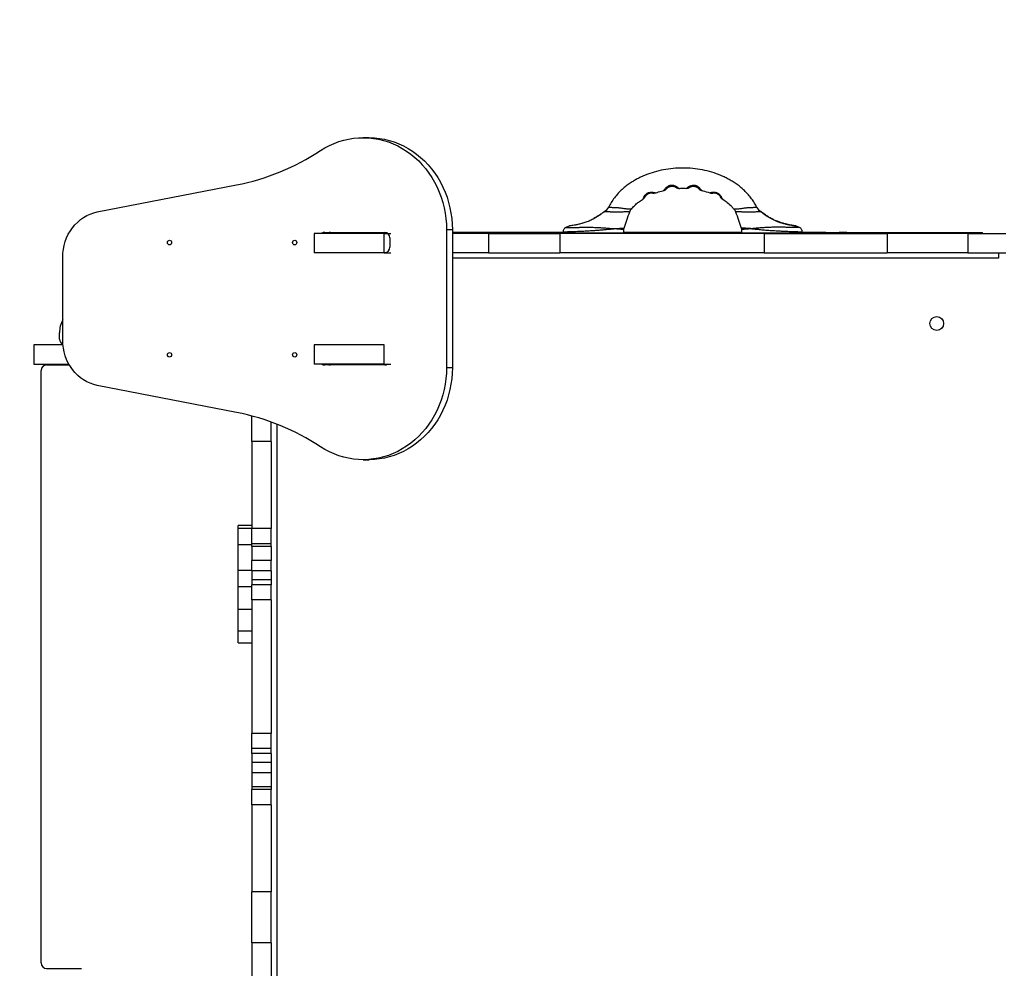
# Model space of a CAD drawing. Header units: millimetres. Extents: x -6006 to 5875, y -6399 to 6717.
# Drawn here: x -3725 to -2662, y -279 to 752 of the extents above; entities that cross this region are included whole.
import ezdxf

# ---------------------------------------------------------------- set-up
doc = ezdxf.new("R2010")
doc.units = ezdxf.units.MM
for name, color, linetype in [('DIKOM_ОБЪЕКТ', 7, 'Continuous'), ('DIKOM_РАЗМЕР_ЗОНА', 7, 'Continuous'), ('DIKOM_РАЗМЕР_ОБЪЕКТА', 7, 'Continuous')]:
    doc.layers.add(name, color=color, linetype=linetype)
doc.styles.add('style1', font='arial.ttf', dxfattribs={"width": 0.8})
doc.dimstyles.new('1-50', dxfattribs={"dimtxt": 300, "dimasz": 200, "dimexe": 100, "dimexo": 0, "dimgap": 100, "dimtad": 0, "dimdec": 0, "dimtxsty": 'style1', "dimcen": 0, "dimclrd": 7, "dimclre": 7, "dimadec": 1, "dimazin": 2, "dimtfac": 1, "dimtdec": 0, "dimtmove": 1, "dimatfit": 3, "dimfxl": 0, "dimlwd": 25, "dimlwe": 18, "dimarcsym": 0})

# ---------------------------------------------------------------- blocks, each defined once
blk = doc.blocks.new('*D15')
at = {"layer": 'Defpoints', "color": 0, "transparency": 16777216}
for p in [(-4354.5, 4593), (3409.3, 4593), (-1328.6, -3571.9)]:
    blk.add_point(p, dxfattribs=at)
at = {"layer": 'DIKOM_РАЗМЕР_ОБЪЕКТА', "color": 7, "lineweight": 18, "transparency": 16777216}
for p, q in [((3409.3, 4593), (-4454.5, 4593)), ((-1328.6, -3571.9), (-4454.5, -3571.9))]:
    blk.add_line(p, q, dxfattribs=at)
at = {"layer": 'DIKOM_РАЗМЕР_ОБЪЕКТА', "color": 7, "lineweight": 25, "transparency": 16777216}
for p, q in [((-4354.5, 4393), (-4354.5, 968.7)), ((-4354.5, -3371.9), (-4354.5, 52.5))]:
    blk.add_line(p, q, dxfattribs=at)
at = {"layer": 'DIKOM_РАЗМЕР_ОБЪЕКТА', "color": 7, "transparency": 16777216}
for points in [[(-4387.8, 4393), (-4321.1, 4393), (-4354.5, 4593)], [(-4387.8, -3371.9), (-4321.1, -3371.9), (-4354.5, -3571.9)]]:
    blk.add_solid(points, dxfattribs=at)
at = {"layer": 'DIKOM_РАЗМЕР_ОБЪЕКТА', "color": 0, "transparency": 16777216, "insert": (-4354.5, 510.6), "char_height": 300, "attachment_point": 5, "rotation": 90, "style": 'style1'}
blk.add_mtext('8150', dxfattribs=at)
blk = doc.blocks.new('*D16')
at = {"layer": 'Defpoints', "color": 0, "transparency": 16777216}
for p in [(3934.6, 4272.9), (-3710.1, -291), (3934.6, -4791.6)]:
    blk.add_point(p, dxfattribs=at)
at = {"layer": 'DIKOM_РАЗМЕР_ОБЪЕКТА', "color": 7, "lineweight": 18, "transparency": 16777216}
for p, q in [((3934.6, 4272.9), (3934.6, -4891.6)), ((-3710.1, -291), (-3710.1, -4891.6))]:
    blk.add_line(p, q, dxfattribs=at)
at = {"layer": 'DIKOM_РАЗМЕР_ОБЪЕКТА', "color": 7, "lineweight": 25, "transparency": 16777216}
for p, q in [((-3510.1, -4791.6), (-1432.6, -4791.6)), ((3734.6, -4791.6), (-518.7, -4791.6))]:
    blk.add_line(p, q, dxfattribs=at)
at = {"layer": 'DIKOM_РАЗМЕР_ОБЪЕКТА', "color": 7, "transparency": 16777216}
for points in [[(-3510.1, -4758.3), (-3510.1, -4825), (-3710.1, -4791.6)], [(3734.6, -4758.3), (3734.6, -4825), (3934.6, -4791.6)]]:
    blk.add_solid(points, dxfattribs=at)
at = {"layer": 'DIKOM_РАЗМЕР_ОБЪЕКТА', "color": 0, "transparency": 16777216, "insert": (-975.7, -4791.6), "char_height": 300, "attachment_point": 5, "style": 'style1'}
blk.add_mtext('7650', dxfattribs=at)
blk = doc.blocks.new('*D14')
at = {"layer": 'Defpoints', "color": 0, "transparency": 16777216}
for p in [(3463.3, 6716.6), (-5809.5, -5571.9), (-1350.4, -5571.9)]:
    blk.add_point(p, dxfattribs=at)
at = {"layer": 'DIKOM_РАЗМЕР_ЗОНА', "color": 7, "lineweight": 18, "transparency": 16777216}
for p, q in [((3463.3, 6716.6), (-5909.5, 6716.6)), ((-1350.4, -5571.9), (-5909.5, -5571.9))]:
    blk.add_line(p, q, dxfattribs=at)
at = {"layer": 'DIKOM_РАЗМЕР_ЗОНА', "color": 7, "lineweight": 25, "transparency": 16777216}
for p, q in [((-5809.5, 6516.6), (-5809.5, 1149.1)), ((-5809.5, -5371.9), (-5809.5, 69.4))]:
    blk.add_line(p, q, dxfattribs=at)
at = {"layer": 'DIKOM_РАЗМЕР_ЗОНА', "color": 7, "transparency": 16777216}
for points in [[(-5842.8, 6516.6), (-5776.2, 6516.6), (-5809.5, 6716.6)], [(-5842.8, -5371.9), (-5776.2, -5371.9), (-5809.5, -5571.9)]]:
    blk.add_solid(points, dxfattribs=at)
at = {"layer": 'DIKOM_РАЗМЕР_ЗОНА', "color": 0, "transparency": 16777216, "insert": (-5809.5, 609.2), "char_height": 300, "attachment_point": 5, "rotation": 90, "style": 'style1'}
blk.add_mtext('12300', dxfattribs=at)
blk = doc.blocks.new('*D13')
at = {"layer": 'Defpoints', "color": 0, "transparency": 16777216}
for p in [(5874.9, 4901.6), (-5210.1, -1293.8), (5874.9, -6202.3)]:
    blk.add_point(p, dxfattribs=at)
at = {"layer": 'DIKOM_РАЗМЕР_ЗОНА', "color": 7, "lineweight": 18, "transparency": 16777216}
for p, q in [((5874.9, 4901.6), (5874.9, -6302.3)), ((-5210.1, -1293.8), (-5210.1, -6302.3))]:
    blk.add_line(p, q, dxfattribs=at)
at = {"layer": 'DIKOM_РАЗМЕР_ЗОНА', "color": 7, "lineweight": 25, "transparency": 16777216}
for p, q in [((-5010.1, -6202.3), (160.5, -6202.3)), ((5674.9, -6202.3), (1240.2, -6202.3))]:
    blk.add_line(p, q, dxfattribs=at)
at = {"layer": 'DIKOM_РАЗМЕР_ЗОНА', "color": 7, "transparency": 16777216}
for points in [[(-5010.1, -6169), (-5010.1, -6235.6), (-5210.1, -6202.3)], [(5674.9, -6169), (5674.9, -6235.6), (5874.9, -6202.3)]]:
    blk.add_solid(points, dxfattribs=at)
at = {"layer": 'DIKOM_РАЗМЕР_ЗОНА', "color": 0, "transparency": 16777216, "insert": (700.4, -6202.3), "char_height": 300, "attachment_point": 5, "style": 'style1'}
blk.add_mtext('11100', dxfattribs=at)

msp = doc.modelspace()

# ---------------------------------------------------------------- linework, layer by layer
at = {"layer": 'DIKOM_ОБЪЕКТ', "color": 7, "linetype": 'Continuous', "lineweight": 15}
for p, q in [((-3345.9, 623.5), (-3352.3, 623.5)), ((-3641.1, 542.8), (-3489.9, 572.2)), ((-3009.4, 568.5), (-3009.4, 568.5)), ((-3047.8, 557.3), (-3047.7, 557.3)), ((-3034.7, 563.5), (-3034.7, 563.5)), ((-3090.4, 543), (-3090, 543.3)), ((-3062.5, 543), (-3062.5, 543)), ((-2947.7, 543), (-2947.7, 543)), ((-2920.2, 543.3), (-2919.9, 543)), ((-3101.2, 535.8), (-3101.9, 535.4)), ((-3261.6, 523.5), (-3261.6, 373.5)), ((-3255.3, 523.5), (-3261.6, 523.5)), ((-3255.3, 523.5), (-3255.3, 373.5)), ((-3135.1, 521.2), (-3135.1, 520)), ((-3127.8, 527.6), (-3132, 525.8)), ((-3113.9, 530.6), (-3114.6, 530.4)), ((-3080, 524.5), (-3080.2, 524.5)), ((-3069.1, 520), (-3069.1, 523.7)), ((-3068.8, 525.4), (-3068.8, 525.4)), ((-2941.4, 525.4), (-2941.4, 525.4)), ((-2941.4, 525.3), (-2941.1, 523.7)), ((-2941.1, 523.7), (-2941.1, 520)), ((-2930.1, 524.5), (-2930.2, 524.5)), ((-2878.2, 525.8), (-2882.4, 527.6)), ((-2875.1, 520), (-2875.1, 521.2)), ((-3405.5, 519.5), (-3405.5, 498.5)), ((-3329.3, 519.5), (-3405.5, 519.5)), ((-3394, 520.5), (-3328.7, 520.5)), ((-3344.9, 519.5), (-3344.9, 520.5)), ((-3329.3, 498.5), (-3329.3, 519.5)), ((-3329.3, 519.5), (-3322.1, 519.5)), ((-3323.3, 514.5), (-3323.3, 504.5)), ((-3135.1, 520.5), (-3255.3, 520.5)), ((-3216.2, 519.5), (-3255.3, 519.5)), ((-3216.2, 519.5), (-3216.2, 498.5)), ((-3216.2, 519.5), (-3138.4, 519.5)), ((-3138.4, 519.5), (-3138.4, 498.5)), ((-2916.5, 519.5), (-3138.4, 519.5)), ((-3135.1, 520), (-3069.1, 520)), ((-2941.1, 520.5), (-3069.1, 520.5)), ((-2941.1, 520), (-2875.1, 520)), ((-2916.5, 519.5), (-2916.5, 498.5)), ((-2916.5, 519.5), (-2782.9, 519.5)), ((-2849.7, 520.5), (-2875.1, 520.5)), ((-2849.7, 520.5), (-2849.7, 519.5)), ((-2849.7, 520.5), (-2835.1, 520.5)), ((-2835.1, 519.5), (-2835.1, 520.5)), ((-2826.7, 520.5), (-2835.1, 520.5)), ((-2826.7, 520.5), (-2826.7, 519.5)), ((-2826.7, 520.5), (-2825.9, 520.5)), ((-2825.9, 519.5), (-2825.9, 520.5)), ((-2825.9, 520.5), (-2777.5, 520.5)), ((-2782.9, 519.5), (-2782.9, 498.5)), ((-2695.2, 519.5), (-2782.9, 519.5)), ((-2777.5, 520.5), (-2777.5, 519.5)), ((-2777.5, 520.5), (-2768.8, 520.5)), ((-2768.8, 520.5), (-2768.8, 519.5)), ((-2768.8, 520.5), (-2690.9, 520.5)), ((-2695.2, 519.5), (-2695.2, 498.5)), ((-2695.2, 519.5), (-2621.4, 519.5)), ((-2690.9, 520.5), (-2690.9, 519.5)), ((-2690.9, 520.5), (-2679.3, 520.5)), ((-2679.3, 519.5), (-2679.3, 520.5)), ((-3678.5, 403.5), (-3678.5, 493.5)), ((-3329.3, 498.5), (-3405.5, 498.5)), ((-3329.3, 498.5), (-3322.1, 498.5)), ((-3216.2, 498.5), (-3255.3, 498.5)), ((-2662.1, 492.5), (-3255.3, 492.5)), ((-3216.2, 498.5), (-3138.4, 498.5)), ((-2916.5, 498.5), (-3138.4, 498.5)), ((-2916.5, 498.5), (-2782.9, 498.5)), ((-2695.2, 498.5), (-2782.9, 498.5)), ((-2695.2, 498.5), (-2652.1, 498.5)), ((-2662.1, 498.5), (-2662.1, 492.5)), ((-3682.1, 404.5), (-3682.1, 411.4)), ((-3710.1, 398.5), (-3710.1, 377.5)), ((-3678.3, 398.5), (-3710.1, 398.5)), ((-3405.5, 398.5), (-3405.5, 377.5)), ((-3329.3, 398.5), (-3405.5, 398.5)), ((-3329.3, 377.5), (-3329.3, 398.5)), ((-3710.1, 377.5), (-3671.9, 377.5)), ((-3696.1, 376.5), (-3671.4, 376.5)), ((-3329.3, 377.5), (-3405.5, 377.5)), ((-3328.7, 376.5), (-3394, 376.5)), ((-3344.9, 376.5), (-3344.9, 377.5)), ((-3329.3, 377.5), (-3322.1, 377.5)), ((-3255.3, 373.5), (-3261.6, 373.5)), ((-3702.1, -273.5), (-3702.1, 370.5)), ((-3489.9, 324.9), (-3641.1, 354.3)), ((-3473.1, 293.3), (-3473.1, 321)), ((-3452.1, 293.3), (-3452.1, 314.4)), ((-3446.1, 312.1), (-3446.1, -291.5)), ((-3452.1, 293.3), (-3473.1, 293.3)), ((-3473.1, 293.3), (-3473.1, 198.6)), ((-3452.1, 293.3), (-3452.1, 198.6)), ((-3352.3, 273.5), (-3345.9, 273.5)), ((-3473.1, 201.9), (-3488.1, 201.9)), ((-3488.1, 199.2), (-3488.1, 201.9)), ((-3488.1, 199.2), (-3473.1, 199.2)), ((-3488.1, 181.3), (-3488.1, 199.2)), ((-3452.1, 198.6), (-3473.1, 198.6)), ((-3473.1, 181.9), (-3473.1, 198.6)), ((-3452.1, 181.9), (-3452.1, 198.6)), ((-3488.1, 181.3), (-3473.1, 181.3)), ((-3488.1, 153.6), (-3488.1, 181.3)), ((-3452.1, 181.9), (-3473.1, 181.9)), ((-3473.1, 179.2), (-3473.1, 181.9)), ((-3452.1, 179.2), (-3452.1, 181.9)), ((-3452.1, 179.2), (-3473.1, 179.2)), ((-3473.1, 179.2), (-3473.1, 163.8)), ((-3452.1, 179.2), (-3452.1, 163.8)), ((-3452.1, 163.8), (-3473.1, 163.8)), ((-3473.1, 152.7), (-3473.1, 163.8)), ((-3452.1, 152.7), (-3452.1, 163.8)), ((-3488.1, 153.6), (-3473.1, 153.6)), ((-3488.1, 135.7), (-3488.1, 153.6)), ((-3452.1, 152.7), (-3473.1, 152.7)), ((-3473.1, 152.7), (-3473.1, 142.9)), ((-3452.1, 152.7), (-3452.1, 142.9)), ((-3452.1, 142.9), (-3473.1, 142.9)), ((-3473.1, 142.9), (-3473.1, 137.6)), ((-3452.1, 142.9), (-3452.1, 137.6)), ((-3488.1, 135.7), (-3473.1, 135.7)), ((-3488.1, 111.1), (-3488.1, 135.7)), ((-3452.1, 137.6), (-3473.1, 137.6)), ((-3473.1, 121.3), (-3473.1, 137.6)), ((-3452.1, 121.3), (-3452.1, 137.6)), ((-3452.1, 121.3), (-3473.1, 121.3)), ((-3473.1, 121.3), (-3473.1, -24.2)), ((-3452.1, 121.3), (-3452.1, -24.2)), ((-3488.1, 111.1), (-3473.1, 111.1)), ((-3488.1, 87.4), (-3488.1, 111.1)), ((-3488.1, 87.4), (-3473.1, 87.4)), ((-3488.1, 74.3), (-3488.1, 87.4)), ((-3488.1, 74.3), (-3473.1, 74.3)), ((-3452.1, -24.2), (-3473.1, -24.2)), ((-3473.1, -40.5), (-3473.1, -24.2)), ((-3452.1, -40.5), (-3452.1, -24.2)), ((-3452.1, -40.5), (-3473.1, -40.5)), ((-3473.1, -45.8), (-3473.1, -40.5)), ((-3452.1, -45.8), (-3452.1, -40.5)), ((-3452.1, -45.8), (-3473.1, -45.8)), ((-3473.1, -45.8), (-3473.1, -55.6)), ((-3452.1, -45.8), (-3452.1, -55.6)), ((-3452.1, -55.6), (-3473.1, -55.6)), ((-3473.1, -55.6), (-3473.1, -66.7)), ((-3452.1, -55.6), (-3452.1, -66.7)), ((-3452.1, -66.7), (-3473.1, -66.7)), ((-3473.1, -66.7), (-3473.1, -82.1)), ((-3452.1, -66.7), (-3452.1, -82.1)), ((-3452.1, -82.1), (-3473.1, -82.1)), ((-3473.1, -82.1), (-3473.1, -84.8)), ((-3452.1, -84.8), (-3473.1, -84.8)), ((-3473.1, -101.5), (-3473.1, -84.8)), ((-3452.1, -82.1), (-3452.1, -84.8)), ((-3452.1, -101.5), (-3452.1, -84.8)), ((-3452.1, -101.5), (-3473.1, -101.5)), ((-3473.1, -101.5), (-3473.1, -196.2)), ((-3452.1, -101.5), (-3452.1, -196.2)), ((-3452.1, -196.2), (-3473.1, -196.2)), ((-3473.1, -251.5), (-3473.1, -196.2)), ((-3452.1, -251.5), (-3452.1, -196.2)), ((-3452.1, -251.5), (-3473.1, -251.5)), ((-3473.1, -251.5), (-3473.1, -291.5)), ((-3452.1, -251.5), (-3452.1, -291.5)), ((-3696.1, -279.5), (-3658.1, -279.5))]:
    msp.add_line(p, q, dxfattribs=at)
at = {"layer": 'DIKOM_ОБЪЕКТ', "color": 7, "linetype": 'Continuous', "lineweight": 15, "flags": 128}
for points in [[(-3398.5, 609.6), (-3393.7, 612.5), (-3388.8, 615.1), (-3383.7, 617.3), (-3378.6, 619.2), (-3373.3, 620.8), (-3368, 622), (-3362.6, 622.9), (-3357.1, 623.4), (-3351.7, 623.5), (-3346.2, 623.3), (-3340.8, 622.7), (-3335.4, 621.8), (-3330.1, 620.5), (-3324.8, 618.9), (-3319.7, 616.9), (-3314.7, 614.5), (-3309.8, 611.9), (-3305, 608.9), (-3300.5, 605.6), (-3296.1, 602), (-3291.9, 598.2), (-3288, 594), (-3284.2, 589.6), (-3280.8, 585), (-3277.5, 580.1), (-3274.6, 575.1), (-3271.9, 569.8), (-3269.5, 564.4), (-3267.5, 558.9), (-3265.7, 553.2), (-3264.2, 547.4), (-3263.1, 541.5), (-3262.3, 535.5), (-3261.8, 529.6), (-3261.6, 523.5)], [(-3345.9, 623.5), (-3345.3, 623.5), (-3339.9, 623.3), (-3334.5, 622.7), (-3329.1, 621.8), (-3323.8, 620.5), (-3318.5, 618.9), (-3313.4, 616.9), (-3308.3, 614.5), (-3303.4, 611.9), (-3298.7, 608.9), (-3294.1, 605.6), (-3289.8, 602), (-3285.6, 598.2), (-3281.6, 594), (-3277.9, 589.6), (-3274.4, 585), (-3271.2, 580.1), (-3268.3, 575.1), (-3265.6, 569.8), (-3263.2, 564.4), (-3261.1, 558.9), (-3259.4, 553.2), (-3257.9, 547.4), (-3256.8, 541.5), (-3255.9, 535.5), (-3255.5, 529.6), (-3255.3, 523.5)], [(-3047.7, 557.3), (-3047.7, 557.4), (-3047.5, 558), (-3047.2, 558.8), (-3046.6, 559.8), (-3045.9, 561), (-3044.8, 562.1), (-3043.6, 563.1), (-3042.1, 563.8), (-3040.5, 564.2), (-3039, 564.3), (-3037.6, 564.2), (-3036.4, 564), (-3035.5, 563.8), (-3034.7, 563.5), (-3034.7, 563.5)], [(-3046.2, 558.7), (-3046.1, 559), (-3045.9, 559.3)], [(-3678.5, 493.5), (-3678.4, 497.9), (-3677.8, 502.2), (-3677, 506.5), (-3675.8, 510.6), (-3674.3, 514.7), (-3672.5, 518.5), (-3670.3, 522.2), (-3667.9, 525.7), (-3665.3, 528.9), (-3662.3, 531.8), (-3659.2, 534.5), (-3655.9, 536.8), (-3652.4, 538.9), (-3648.7, 540.5), (-3644.9, 541.8), (-3641.1, 542.8)], [(-3101.7, 535.5), (-3101.6, 535.5), (-3101.4, 535.5)], [(-2902.3, 532.5), (-2902.2, 532.6), (-2902.2, 532.6)], [(-2878.2, 525.8), (-2878.2, 525.8), (-2878.3, 525.8), (-2878.8, 525.8), (-2879.9, 525.8), (-2881, 525.9), (-2882.7, 525.9), (-2885, 525.9), (-2887.2, 526), (-2889.8, 526), (-2890.8, 526), (-2891.8, 526), (-2892.8, 526), (-2893.9, 526.1), (-2895.1, 526.1), (-2896.4, 526.1), (-2900.4, 526.1), (-2904.7, 526.1), (-2905.9, 526.1), (-2907, 526.1), (-2908.1, 526.1), (-2909.2, 526), (-2910.4, 526), (-2911.5, 526), (-2912.7, 525.9), (-2913.8, 525.9), (-2915.8, 525.8), (-2917.1, 525.7), (-2918, 525.6), (-2918.2, 525.6), (-2918.2, 525.6), (-2918.3, 525.6), (-2918.3, 525.6), (-2918.3, 525.6), (-2918.3, 525.6), (-2918.3, 525.6), (-2918.3, 525.6), (-2918.3, 525.6), (-2918.3, 525.6), (-2918.3, 525.6), (-2919.6, 525.5), (-2921.3, 525.4), (-2922.5, 525.3), (-2923.7, 525.1), (-2925.3, 525), (-2926.9, 524.8), (-2927.8, 524.8), (-2928.8, 524.7), (-2929, 524.6), (-2929.2, 524.6), (-2929.6, 524.6), (-2929.6, 524.6), (-2929.8, 524.6), (-2929.9, 524.6), (-2930.1, 524.5)], [(-3560.3, 509.5), (-3560.4, 508.6), (-3560.9, 507.8), (-3561.7, 507.2), (-3562.5, 507), (-3563.4, 507.2), (-3564.1, 507.8), (-3564.6, 508.6), (-3564.8, 509.5), (-3564.6, 510.5), (-3564.1, 511.3), (-3563.4, 511.8), (-3562.5, 512), (-3561.7, 511.8), (-3560.9, 511.3), (-3560.4, 510.5), (-3560.3, 509.5)], [(-3424.3, 509.5), (-3424.5, 508.6), (-3425, 507.8), (-3425.7, 507.2), (-3426.6, 507), (-3427.4, 507.2), (-3428.2, 507.8), (-3428.7, 508.6), (-3428.8, 509.5), (-3428.7, 510.5), (-3428.2, 511.3), (-3427.4, 511.8), (-3426.6, 512), (-3425.7, 511.8), (-3425, 511.3), (-3424.5, 510.5), (-3424.3, 509.5)], [(-3641.1, 354.3), (-3644.9, 355.2), (-3648.7, 356.6), (-3652.4, 358.2), (-3655.9, 360.2), (-3659.2, 362.6), (-3662.3, 365.2), (-3665.3, 368.2), (-3667.9, 371.4), (-3670.3, 374.9), (-3672.5, 378.5), (-3674.3, 382.4), (-3675.8, 386.4), (-3677, 390.6), (-3677.8, 394.9), (-3678.4, 399.2), (-3678.5, 403.5)], [(-3560.3, 387.5), (-3560.4, 386.6), (-3560.9, 385.8), (-3561.7, 385.2), (-3562.5, 385), (-3563.4, 385.2), (-3564.1, 385.8), (-3564.6, 386.6), (-3564.8, 387.5), (-3564.6, 388.5), (-3564.1, 389.3), (-3563.4, 389.8), (-3562.5, 390), (-3561.7, 389.8), (-3560.9, 389.3), (-3560.4, 388.5), (-3560.3, 387.5)], [(-3424.3, 387.5), (-3424.5, 386.6), (-3425, 385.8), (-3425.7, 385.2), (-3426.6, 385), (-3427.4, 385.2), (-3428.2, 385.8), (-3428.7, 386.6), (-3428.8, 387.5), (-3428.7, 388.5), (-3428.2, 389.3), (-3427.4, 389.8), (-3426.6, 390), (-3425.7, 389.8), (-3425, 389.3), (-3424.5, 388.5), (-3424.3, 387.5)], [(-3261.6, 373.5), (-3261.8, 367.5), (-3262.3, 361.5), (-3263.1, 355.6), (-3264.2, 349.7), (-3265.7, 343.9), (-3267.5, 338.2), (-3269.5, 332.7), (-3271.9, 327.2), (-3274.6, 322), (-3277.5, 316.9), (-3280.8, 312.1), (-3284.2, 307.5), (-3288, 303.1), (-3291.9, 298.9), (-3296.1, 295.1), (-3300.5, 291.5), (-3305, 288.2), (-3309.8, 285.2), (-3314.7, 282.5), (-3319.7, 280.2), (-3324.8, 278.2), (-3330.1, 276.6), (-3335.4, 275.3), (-3340.8, 274.3), (-3346.2, 273.8), (-3351.7, 273.5), (-3357.1, 273.7), (-3362.6, 274.2), (-3368, 275.1), (-3373.3, 276.3), (-3378.6, 277.8), (-3383.7, 279.8), (-3388.8, 282), (-3393.7, 284.6), (-3398.5, 287.5)], [(-3255.3, 373.5), (-3255.5, 367.5), (-3255.9, 361.5), (-3256.8, 355.6), (-3257.9, 349.7), (-3259.4, 343.9), (-3261.1, 338.2), (-3263.2, 332.7), (-3265.6, 327.2), (-3268.3, 322), (-3271.2, 316.9), (-3274.4, 312.1), (-3277.9, 307.5), (-3281.6, 303.1), (-3285.6, 298.9), (-3289.8, 295.1), (-3294.1, 291.5), (-3298.7, 288.2), (-3303.4, 285.2), (-3308.3, 282.5), (-3313.4, 280.2), (-3318.5, 278.2), (-3323.8, 276.6), (-3329.1, 275.3), (-3334.5, 274.3), (-3339.9, 273.8), (-3345.3, 273.5), (-3345.9, 273.5)]]:
    msp.add_lwpolyline(points, dxfattribs=at)
at = {"layer": 'DIKOM_ОБЪЕКТ', "color": 7, "linetype": 'Continuous', "lineweight": 15}
msp.add_circle((-2729.1, 421.5), 7.5, dxfattribs=at)
for centre, radius, start, end in [((-3539.4, 823.9), 256.6, 281.1364, 303.3297), ((-3025.4, 571.4), 4.24, 276.7109, 316.2298), ((-2997.8, 573), 3.17, 249.052, 293.3897), ((-2972.1, 567), 3.58, 238.4148, 275.125), ((-3036.4, 568.2), 4.97, 257.1473, 290.1747), ((-3094.3, 552.2), 9.95, 293.259, 334.4983), ((-2915.9, 552.2), 9.95, 205.5009, 246.7404), ((-3393.9, 515.5), 5.08, 90.2487, 126.5561), ((-3387.6, 515.5), 5.08, 90.2487, 126.5561), ((-3329, 514.8), 5.74, 357.3239, 87.0485), ((-3134.6, 520), 0.5, 180, 270), ((-3069.6, 520), 0.5, 270, 0), ((-2940.6, 520), 0.5, 180, 270), ((-2875.6, 520), 0.5, 270, 0), ((-3329, 504.3), 5.74, 272.9518, 2.6758), ((-3652.1, 411.4), 30, 151.7205, 180), ((-3676.1, 404.5), 6, 180, 248.1854), ((-3696.1, 370.5), 6, 90, 180), ((-3393.9, 381.6), 5.08, 233.4444, 269.7519), ((-3387.6, 381.6), 5.08, 233.4444, 269.7519), ((-3328.7, 381.6), 5.08, 270.2493, 306.5517), ((-3539.4, 73.1), 256.6, 56.6703, 78.8637), ((-3696.1, -273.5), 6, 180, 270)]:
    msp.add_arc(centre, radius, start, end, dxfattribs=at)
for points, knots in [([(-2924.6, 547.8), (-2925.4, 549.3), (-2927, 552.6), (-2930.1, 557.2), (-2933.6, 561.4), (-2937.1, 565.1), (-2940.5, 568.3), (-2944.1, 571.3), (-2948, 574.1), (-2952.3, 576.8), (-2956.7, 579.2), (-2962.8, 582.2), (-2970.9, 585.3), (-2981.1, 588.1), (-2991.5, 589.9), (-3002.1, 590.7), (-3012.8, 590.4), (-3023.3, 589.2), (-3033.4, 587.1), (-3041.2, 584.6), (-3046.6, 582.4), (-3050.1, 580.9), (-3053.7, 579.1), (-3057.8, 576.9), (-3062.1, 574.2), (-3066.5, 571), (-3070.9, 567.3), (-3075.2, 563.1), (-3079.2, 558.3), (-3082.8, 553.2), (-3084.7, 549.5), (-3085.6, 547.8)], [0, 0, 0, 0, 0.027025, 0.057205, 0.085928, 0.112733, 0.137185, 0.158854, 0.185892, 0.211794, 0.238124, 0.264797, 0.318859, 0.373825, 0.429211, 0.484394, 0.539931, 0.595368, 0.649802, 0.701993, 0.722121, 0.741784, 0.761423, 0.785313, 0.814066, 0.841254, 0.870906, 0.902519, 0.935589, 0.969627, 1, 1, 1, 1]), ([(-3034.7, 563.4), (-3033.5, 563.8), (-3030.5, 565), (-3027.3, 565.7), (-3025.3, 566.2)], [0, 0, 0, 0, 0.376995, 1, 1, 1, 1]), ([(-3025.5, 566.2), (-3025.3, 566.2), (-3025.1, 566.3), (-3024.9, 566.4), (-3024.7, 566.5), (-3024.5, 566.6), (-3024.2, 566.7), (-3023.7, 567), (-3023.1, 567.5), (-3022.6, 568.1), (-3022.3, 568.4)], [0, 0, 0, 0, 0.066509, 0.097558, 0.127852, 0.160347, 0.199441, 0.308855, 0.629803, 1, 1, 1, 1]), ([(-3025.4, 566.3), (-3025.4, 566.3), (-3025.5, 566.2), (-3025.3, 566.5), (-3025, 566.9), (-3024.9, 567.1)], [0, 0, 0, 0, 0.223933, 0.610019, 1, 1, 1, 1]), ([(-3024.9, 567.1), (-3024.7, 567.4), (-3024.3, 567.9), (-3023.4, 569), (-3022.2, 570.1), (-3020.6, 571.1), (-3018.8, 571.8), (-3016.9, 572), (-3015, 571.8), (-3013.3, 571.2), (-3011.9, 570.4), (-3010.8, 569.7), (-3010, 569.1), (-3009.4, 568.5), (-3009.4, 568.5), (-3009.4, 568.5)], [0, 0, 0, 0, 0.081003, 0.159991, 0.234904, 0.304421, 0.368754, 0.431017, 0.495823, 0.566306, 0.642164, 0.722119, 0.80363, 0.884998, 1, 1, 1, 1]), ([(-3022.5, 568.2), (-3022.3, 568.4), (-3022, 568.8), (-3020.7, 569.7), (-3019.5, 570.4), (-3018.7, 570.5), (-3018.5, 570.6)], [0, 0, 0, 0, 0.382828, 0.67974, 0.907889, 1, 1, 1, 1]), ([(-3022.3, 568.4), (-3022.2, 568.5), (-3022, 568.7), (-3021.6, 569), (-3021.5, 569.2)], [0, 0, 0, 0, 0.590371, 1, 1, 1, 1]), ([(-3018.5, 570.6), (-3018.3, 570.6), (-3017.7, 570.8), (-3016.7, 570.8), (-3015.4, 570.7), (-3013.9, 570.3), (-3012.7, 569.6), (-3011.9, 569.1), (-3011, 568.6), (-3009.9, 568.5), (-3009.3, 568.4)], [0, 0, 0, 0, 0.045685, 0.123226, 0.190128, 0.327605, 0.495851, 0.685982, 0.854106, 1, 1, 1, 1]), ([(-3009.4, 568.4), (-3008.7, 568.4), (-3005.9, 568.7), (-3003, 568.5), (-3000.9, 568.4)], [0, 0, 0, 0, 0.251047, 1, 1, 1, 1]), ([(-3000.9, 568.5), (-3000.9, 568.5), (-3000.8, 568.5), (-3000.5, 568.8), (-2999.9, 569.3), (-2999.2, 569.8), (-2998.9, 570)], [0, 0, 0, 0, 0.227296, 0.485559, 0.743063, 1, 1, 1, 1]), ([(-3000.9, 568.4), (-3000.3, 568.5), (-2999.2, 568.5), (-2998.2, 569.1), (-2997.7, 569.4)], [0, 0, 0, 0, 0.50023, 1, 1, 1, 1]), ([(-2998.9, 570), (-2998.5, 570.3), (-2997.7, 570.8), (-2996.1, 571.5), (-2994.3, 571.9), (-2992.4, 572), (-2990.5, 571.5), (-2988.9, 570.7), (-2987.5, 569.6), (-2986.4, 568.5), (-2985.6, 567.5), (-2985.1, 566.8), (-2984.9, 566.4), (-2984.7, 566.2), (-2984.8, 566.2), (-2984.8, 566.2)], [0, 0, 0, 0, 0.087812, 0.169817, 0.245398, 0.316108, 0.386231, 0.460029, 0.540612, 0.627171, 0.71709, 0.807911, 0.899126, 0.989914, 1, 1, 1, 1]), ([(-2997.7, 569.4), (-2997.7, 569.4), (-2997.8, 569.4), (-2997.6, 569.4), (-2997.4, 569.6), (-2996.9, 569.9), (-2996.5, 570.1)], [0, 0, 0, 0, 0.14589, 0.364472, 0.573446, 1, 1, 1, 1]), ([(-2996.5, 570.1), (-2996.2, 570.2), (-2995.9, 570.4), (-2995.1, 570.6), (-2994.5, 570.7), (-2993.8, 570.8), (-2993.1, 570.8), (-2992.3, 570.7), (-2991.5, 570.5), (-2990.8, 570.3), (-2990.2, 570), (-2989.6, 569.8), (-2989, 569.4), (-2988.4, 568.9), (-2987.9, 568.4), (-2987.6, 568), (-2987.6, 568), (-2987.6, 568)], [0, 0, 0, 0, 0.09295, 0.135386, 0.176247, 0.220483, 0.264721, 0.30898, 0.353226, 0.397415, 0.441733, 0.485048, 0.530406, 0.613237, 0.70718, 0.883607, 1, 1, 1, 1]), ([(-2987.5, 568), (-2987.1, 567.5), (-2986.4, 566.7), (-2985.3, 566.4), (-2984.8, 566.2)], [0, 0, 0, 0, 0.499778, 1, 1, 1, 1]), ([(-2984.8, 566.2), (-2984.2, 566), (-2981.2, 565.4), (-2978.1, 564.4), (-2975.6, 563.5), (-2975.5, 563.5)], [0, 0, 0, 0, 0.171689, 0.972305, 1, 1, 1, 1]), ([(-2975.5, 563.5), (-2975.5, 563.5), (-2975.5, 563.5), (-2974.9, 563.8), (-2974.3, 563.9), (-2974, 564)], [0, 0, 0, 0, 0.413327, 0.707659, 1, 1, 1, 1]), ([(-2974, 564), (-2973.6, 564.1), (-2973, 564.2), (-2971.6, 564.4), (-2970, 564.3), (-2968.4, 563.9), (-2966.8, 563.2), (-2965.5, 562.3), (-2964.4, 561.1), (-2963.6, 559.9), (-2963.1, 558.9), (-2962.7, 558), (-2962.5, 557.5), (-2962.4, 557.1), (-2962.4, 557.2), (-2962.5, 557.3)], [0, 0, 0, 0, 0.085701, 0.166302, 0.24114, 0.310757, 0.377832, 0.446213, 0.519672, 0.598945, 0.682969, 0.770174, 0.858676, 0.947237, 1, 1, 1, 1]), ([(-3060.7, 545.9), (-3060.3, 546.5), (-3058.7, 548.5), (-3055.7, 551.3), (-3051.9, 554.4), (-3049.2, 556.3), (-3047.8, 557.2), (-3047.7, 557.2)], [0, 0, 0, 0, 0.127971, 0.441331, 0.7041, 0.993763, 1, 1, 1, 1]), ([(-3047.8, 557.2), (-3047.5, 557.4), (-3046.9, 557.8), (-3046.4, 558.5), (-3046.2, 558.8)], [0, 0, 0, 0, 0.513696, 1, 1, 1, 1]), ([(-3045.9, 559.3), (-3045.9, 559.3), (-3045.9, 559.2), (-3045.8, 559.4), (-3045.7, 559.8), (-3045.4, 560.2), (-3044.9, 560.8), (-3044.3, 561.5), (-3043.4, 562.2), (-3042.6, 562.7), (-3042, 563), (-3041.4, 563.2), (-3040.5, 563.4), (-3039.8, 563.5), (-3039.2, 563.5), (-3038.7, 563.5), (-3038.2, 563.5), (-3037.7, 563.4), (-3037.6, 563.3), (-3037.5, 563.3)], [0, 0, 0, 0, 0.083441, 0.168192, 0.249604, 0.315349, 0.374084, 0.43658, 0.498942, 0.530342, 0.561633, 0.592769, 0.624397, 0.68696, 0.717298, 0.749569, 0.809156, 0.875065, 1, 1, 1, 1]), ([(-2975.6, 563.5), (-2975.1, 563.4), (-2974.2, 563.1), (-2973.2, 563.3), (-2972.7, 563.3)], [0, 0, 0, 0, 0.505606, 1, 1, 1, 1]), ([(-2972.7, 563.3), (-2972.7, 563.3), (-2972.8, 563.3), (-2972.6, 563.4), (-2972.1, 563.4), (-2971.8, 563.5)], [0, 0, 0, 0, 0.157075, 0.57911, 1, 1, 1, 1]), ([(-2971.8, 563.5), (-2971.6, 563.5), (-2971.3, 563.5), (-2970.7, 563.5), (-2970.1, 563.5), (-2969.3, 563.3), (-2968.5, 563.1), (-2967.8, 562.8), (-2967.2, 562.4), (-2966.6, 562.1), (-2966.1, 561.7), (-2965.6, 561.2), (-2965.2, 560.7), (-2964.9, 560.4), (-2964.6, 559.9), (-2964.4, 559.4), (-2964.3, 559.3), (-2964.3, 559.3)], [0, 0, 0, 0, 0.093701, 0.136307, 0.176782, 0.264935, 0.309427, 0.353575, 0.397771, 0.442381, 0.486772, 0.531281, 0.614371, 0.659726, 0.708224, 0.885118, 1, 1, 1, 1]), ([(-2964.3, 559.3), (-2964.1, 558.8), (-2963.6, 558), (-2962.8, 557.4), (-2962.4, 557.2)], [0, 0, 0, 0, 0.494197, 1, 1, 1, 1]), ([(-2962.5, 557.2), (-2962.1, 557), (-2960.1, 555.7), (-2956.4, 553), (-2952.4, 549.5), (-2950.3, 546.9), (-2949.5, 545.9)], [0, 0, 0, 0, 0.075504, 0.415953, 0.792643, 1, 1, 1, 1]), ([(-3090.4, 543.1), (-3090.4, 543.1), (-3090.5, 543), (-3091.1, 542.5), (-3092, 541.8), (-3093.3, 540.9), (-3094.9, 539.7), (-3096.9, 538.4), (-3099.1, 536.9), (-3100.9, 536), (-3101.7, 535.5)], [0, 0, 0, 0, 0.108057, 0.220727, 0.339297, 0.462511, 0.59075, 0.723144, 0.859816, 1, 1, 1, 1]), ([(-3090.4, 543), (-3090.6, 542.8), (-3091, 542.5), (-3092.3, 541.5), (-3094.4, 540), (-3097.5, 537.7), (-3100.2, 536.2), (-3101.4, 535.5)], [0, 0, 0, 0, 0.127093, 0.253699, 0.505421, 0.754461, 1, 1, 1, 1]), ([(-3090, 543.3), (-3090.1, 543.3), (-3090.2, 543.2), (-3090.3, 543.2), (-3090.4, 543.1)], [0, 0, 0, 0, 0.23388, 1, 1, 1, 1]), ([(-3062.5, 543), (-3062.6, 543), (-3062.6, 543), (-3062.9, 543), (-3063.2, 543), (-3063.7, 543), (-3064.5, 543), (-3066, 542.9), (-3067.8, 542.8), (-3069.6, 542.7), (-3071.2, 542.6), (-3072.5, 542.6), (-3073.8, 542.5), (-3075.2, 542.5), (-3076.6, 542.5), (-3078, 542.5), (-3079.4, 542.5), (-3080.6, 542.6), (-3081.5, 542.6), (-3082.2, 542.7), (-3082.8, 542.7), (-3083.5, 542.7), (-3084.1, 542.8), (-3084.9, 542.8), (-3085.7, 542.8), (-3086.8, 542.9), (-3087.8, 542.9), (-3088.8, 543), (-3089.8, 543), (-3090.2, 543), (-3090.4, 543)], [0, 0, 0, 0, 0.03936, 0.073569, 0.102321, 0.125375, 0.189211, 0.249994, 0.311993, 0.375377, 0.407588, 0.438157, 0.471333, 0.500885, 0.531634, 0.563548, 0.594681, 0.626069, 0.641859, 0.657494, 0.675401, 0.688502, 0.711363, 0.729457, 0.750953, 0.791031, 0.832458, 0.875346, 0.935645, 1, 1, 1, 1]), ([(-3085.6, 547.8), (-3086.2, 546.9), (-3087.3, 545), (-3089.1, 543.9), (-3090, 543.3)], [0, 0, 0, 0, 0.49999, 1, 1, 1, 1]), ([(-3085.6, 547.8), (-3085.6, 547.8), (-3085.7, 547.8), (-3085.5, 547.8), (-3085.3, 547.9)], [0, 0, 0, 0, 0.001076, 1, 1, 1, 1]), ([(-3085.3, 547.9), (-3085.1, 547.9), (-3084.7, 547.9), (-3083.7, 547.9), (-3082.4, 547.8), (-3080.8, 547.8), (-3079.1, 547.8), (-3077.2, 547.7), (-3075.3, 547.5), (-3074, 547.4), (-3073.4, 547.3)], [0, 0, 0, 0, 0.150736, 0.296058, 0.433637, 0.564282, 0.68485, 0.796699, 0.900202, 1, 1, 1, 1]), ([(-3073.4, 547.3), (-3072.7, 547.2), (-3071.2, 547), (-3069, 546.6), (-3066.9, 546.4), (-3064.9, 546.2), (-3063.2, 546.1), (-3061.8, 546), (-3061, 546), (-3060.9, 546), (-3060.8, 546)], [0, 0, 0, 0, 0.095856, 0.197559, 0.3096, 0.433757, 0.568364, 0.709804, 0.855882, 1, 1, 1, 1]), ([(-3068.8, 525.3), (-3067.8, 528.2), (-3065.7, 534.1), (-3063.6, 539.9), (-3062.5, 543)], [0, 0, 0, 0, 0.480367, 1, 1, 1, 1]), ([(-3062.5, 543), (-3062.3, 543.5), (-3061.8, 544.6), (-3061.1, 545.5), (-3060.8, 546)], [0, 0, 0, 0, 0.500012, 1, 1, 1, 1]), ([(-2949.4, 546), (-2949.4, 546), (-2949.5, 546), (-2949.2, 546), (-2948.4, 546), (-2947, 546.1), (-2945.3, 546.2), (-2943.3, 546.4), (-2941.2, 546.6), (-2939, 547), (-2937.5, 547.2), (-2936.8, 547.3)], [0, 0, 0, 0, 0.002541, 0.149531, 0.294647, 0.434769, 0.568609, 0.691734, 0.803243, 0.904669, 1, 1, 1, 1]), ([(-2949.4, 546), (-2949.1, 545.5), (-2948.4, 544.6), (-2947.9, 543.5), (-2947.7, 543)], [0, 0, 0, 0, 0.499991, 1, 1, 1, 1]), ([(-2947.7, 543), (-2946.6, 539.9), (-2944.5, 534.1), (-2942.4, 528.2), (-2941.4, 525.3)], [0, 0, 0, 0, 0.519126, 1, 1, 1, 1]), ([(-2919.9, 543), (-2920.1, 543), (-2920.7, 543), (-2922.1, 542.9), (-2924, 542.9), (-2926.3, 542.7), (-2928.8, 542.6), (-2931.3, 542.5), (-2933.8, 542.5), (-2936.1, 542.5), (-2938.3, 542.6), (-2940.4, 542.7), (-2942.4, 542.8), (-2944.1, 542.9), (-2945.6, 543), (-2946.7, 543), (-2947.5, 543), (-2947.6, 543), (-2947.7, 543)], [0, 0, 0, 0, 0.080361, 0.158532, 0.232189, 0.30031, 0.361923, 0.417751, 0.470231, 0.521708, 0.573678, 0.627958, 0.684912, 0.744245, 0.806422, 0.869829, 0.934633, 1, 1, 1, 1]), ([(-2936.8, 547.3), (-2936.2, 547.4), (-2934.9, 547.5), (-2933, 547.7), (-2931.2, 547.8), (-2929.4, 547.8), (-2927.8, 547.8), (-2926.5, 547.9), (-2925.5, 547.9), (-2925.1, 547.9), (-2924.9, 547.9)], [0, 0, 0, 0, 0.099155, 0.203179, 0.314648, 0.435174, 0.565599, 0.704018, 0.849955, 1, 1, 1, 1]), ([(-2924.9, 547.9), (-2924.7, 547.8), (-2924.5, 547.8), (-2924.6, 547.8), (-2924.6, 547.8)], [0, 0, 0, 0, 0.999002, 1, 1, 1, 1]), ([(-2920.2, 543.3), (-2921.1, 543.9), (-2922.9, 545), (-2924, 546.9), (-2924.6, 547.8)], [0, 0, 0, 0, 0.499995, 1, 1, 1, 1]), ([(-2919.9, 543.1), (-2919.9, 543.2), (-2920, 543.2), (-2920.2, 543.3), (-2920.2, 543.3)], [0, 0, 0, 0, 0.772389, 1, 1, 1, 1]), ([(-2902.2, 532.6), (-2903, 532.9), (-2904.5, 533.5), (-2906.8, 534.6), (-2908.9, 535.7), (-2910.9, 536.8), (-2912.3, 537.7), (-2913.8, 538.7), (-2915.5, 539.8), (-2917, 541), (-2918.3, 541.9), (-2919.1, 542.5), (-2919.7, 543), (-2919.8, 543.1), (-2919.9, 543.1)], [0, 0, 0, 0, 0.081761, 0.156405, 0.253229, 0.33334, 0.396721, 0.447733, 0.538049, 0.660759, 0.733718, 0.815094, 0.903668, 1, 1, 1, 1]), ([(-2919.9, 543), (-2919.6, 542.8), (-2919, 542.3), (-2917.5, 541.2), (-2915.6, 539.8), (-2913.5, 538.3), (-2911, 536.7), (-2908.3, 535.2), (-2905.4, 533.7), (-2903.3, 532.9), (-2902.3, 532.5)], [0, 0, 0, 0, 0.127621, 0.25418, 0.380617, 0.505083, 0.629624, 0.752878, 0.876456, 1, 1, 1, 1]), ([(-3101.4, 535.5), (-3102.8, 534.8), (-3105.6, 533.3), (-3110.2, 531.6), (-3114.9, 530.2), (-3119.2, 529.1), (-3123, 528.4), (-3125.8, 527.9), (-3127.6, 527.6), (-3127.8, 527.6), (-3127.8, 527.6)], [0, 0, 0, 0, 0.125113, 0.249257, 0.374409, 0.500479, 0.626899, 0.753824, 0.881326, 1, 1, 1, 1]), ([(-2902.3, 532.5), (-2901, 532), (-2898.5, 531.1), (-2894.8, 530.1), (-2891.3, 529.2), (-2888.2, 528.6), (-2885.6, 528.1), (-2883.7, 527.8), (-2882.5, 527.6), (-2882.4, 527.6), (-2882.4, 527.6)], [0, 0, 0, 0, 0.124806, 0.249884, 0.376103, 0.502251, 0.629159, 0.75649, 0.883399, 1, 1, 1, 1]), ([(-2883.2, 527.7), (-2883.3, 527.7), (-2883.5, 527.7), (-2884.6, 527.9), (-2886.4, 528.3), (-2888.9, 528.7), (-2891.8, 529.4), (-2895.1, 530.2), (-2898.7, 531.3), (-2901, 532.1), (-2902.2, 532.6)], [0, 0, 0, 0, 0.123289, 0.248798, 0.374744, 0.500529, 0.62558, 0.750944, 0.875439, 1, 1, 1, 1]), ([(-3132, 525.8), (-3132.5, 525.6), (-3133.4, 525.1), (-3134.4, 523.9), (-3135, 522.5), (-3135.1, 521.5), (-3135.1, 521)], [0, 0, 0, 0, 0.245333, 0.501707, 0.757053, 1, 1, 1, 1]), ([(-3135.1, 521.2), (-3135, 521.2), (-3134.9, 521.2), (-3133.8, 521.2), (-3132.2, 521.3), (-3130.1, 521.4), (-3127.9, 521.4), (-3125.7, 521.5), (-3123, 521.6), (-3119.6, 521.7), (-3116, 521.9), (-3112.6, 522), (-3109.6, 522.2), (-3106, 522.4), (-3101.8, 522.7), (-3097.1, 523), (-3092.5, 523.4), (-3088.6, 523.8), (-3085.7, 524), (-3083.5, 524.2), (-3082, 524.4), (-3080.9, 524.5), (-3080.4, 524.5), (-3080.2, 524.5)], [0, 0, 0, 0, 0.063925, 0.126844, 0.188756, 0.249665, 0.294274, 0.337712, 0.379977, 0.44115, 0.499693, 0.542402, 0.584075, 0.624714, 0.686295, 0.749591, 0.811903, 0.874336, 0.911482, 0.944851, 0.97563, 0.987095, 1, 1, 1, 1]), ([(-3132, 525.8), (-3132, 525.8), (-3131.9, 525.8), (-3131.1, 525.8), (-3130, 525.9), (-3128.7, 525.9), (-3127.5, 525.9), (-3126.5, 525.9), (-3125.9, 525.9), (-3125.1, 525.9), (-3124.3, 525.9), (-3123.4, 526), (-3122.4, 526), (-3121.3, 526), (-3120, 526), (-3118.5, 526), (-3116.8, 526.1), (-3115.2, 526.1), (-3113.6, 526.1), (-3111.8, 526.1), (-3109.6, 526.1), (-3107.5, 526.1), (-3105, 526.1), (-3102.3, 526.1), (-3099.3, 526), (-3096.6, 525.9), (-3094.2, 525.8), (-3092.1, 525.6), (-3089.9, 525.5), (-3087.8, 525.3), (-3085.9, 525.1), (-3084.3, 524.9), (-3082.9, 524.8), (-3081.5, 524.7), (-3080.6, 524.6), (-3080.2, 524.5)], [0, 0, 0, 0, 0.056653, 0.119882, 0.160987, 0.203056, 0.245553, 0.261705, 0.27843, 0.295747, 0.313672, 0.332228, 0.351439, 0.371307, 0.394059, 0.422489, 0.4533, 0.477793, 0.497085, 0.531239, 0.559898, 0.593547, 0.622845, 0.665906, 0.707128, 0.748498, 0.779294, 0.810899, 0.839097, 0.873733, 0.904148, 0.927555, 0.949788, 0.974668, 1, 1, 1, 1]), ([(-3127, 527.7), (-3127.1, 527.7), (-3127.5, 527.7), (-3127.7, 527.6), (-3127.9, 527.6)], [0, 0, 0, 0, 0.507828, 1, 1, 1, 1]), ([(-3080, 524.5), (-3079.5, 524.6), (-3078.6, 524.7), (-3077, 524.8), (-3075.3, 524.9), (-3073.4, 525), (-3071.8, 525.2), (-3070.5, 525.2), (-3069.6, 525.3), (-3069, 525.3), (-3068.9, 525.4), (-3068.8, 525.4)], [0, 0, 0, 0, 0.079172, 0.141276, 0.251849, 0.376392, 0.500524, 0.625797, 0.750723, 0.875019, 1, 1, 1, 1]), ([(-3069.1, 523.7), (-3069.1, 523.7), (-3069.2, 523.7), (-3069.7, 523.7), (-3070.4, 523.8), (-3071.1, 523.8), (-3072.1, 523.9), (-3073.4, 524), (-3074.8, 524.1), (-3075.8, 524.2), (-3076.2, 524.2), (-3076.7, 524.3), (-3077.1, 524.3), (-3077.7, 524.3), (-3078.5, 524.4), (-3079.3, 524.5), (-3079.7, 524.5), (-3079.9, 524.5), (-3080, 524.5), (-3080, 524.5), (-3080, 524.5)], [0, 0, 0, 0, 0.125177, 0.246971, 0.335174, 0.413852, 0.499414, 0.61831, 0.748233, 0.773153, 0.798188, 0.823344, 0.848612, 0.873998, 0.927361, 0.966147, 0.990359, 0.997002, 0.998958, 1, 1, 1, 1]), ([(-3069.1, 523.7), (-3069.1, 524), (-3069.1, 524.5), (-3068.9, 525.1), (-3068.8, 525.4)], [0, 0, 0, 0, 0.499967, 1, 1, 1, 1]), ([(-2930.2, 524.5), (-2930.7, 524.6), (-2931.7, 524.7), (-2933.2, 524.8), (-2934.9, 524.9), (-2936.8, 525), (-2938.4, 525.2), (-2939.7, 525.2), (-2940.6, 525.3), (-2941.2, 525.3), (-2941.3, 525.4), (-2941.4, 525.4)], [0, 0, 0, 0, 0.079172, 0.141285, 0.251762, 0.376199, 0.500381, 0.625762, 0.75054, 0.874845, 1, 1, 1, 1]), ([(-2930.2, 524.5), (-2930.2, 524.5), (-2930.3, 524.5), (-2930.5, 524.5), (-2931.5, 524.4), (-2933, 524.3), (-2934.7, 524.2), (-2936.1, 524.1), (-2937.3, 524), (-2938.3, 523.9), (-2939.2, 523.8), (-2939.9, 523.8), (-2940.5, 523.7), (-2941, 523.7), (-2941.1, 523.7), (-2941.1, 523.7)], [0, 0, 0, 0, 0.001045, 0.00964, 0.033851, 0.151328, 0.239179, 0.330895, 0.418374, 0.500449, 0.589417, 0.667639, 0.750686, 0.876105, 1, 1, 1, 1]), ([(-2930.1, 524.5), (-2928.8, 524.4), (-2926.4, 524.2), (-2922.7, 523.9), (-2919.2, 523.5), (-2916.2, 523.3), (-2913.1, 523), (-2910, 522.8), (-2906.8, 522.6), (-2903.2, 522.3), (-2899.1, 522.1), (-2895.2, 521.9), (-2892, 521.8), (-2889.4, 521.7), (-2886.5, 521.6), (-2883.4, 521.5), (-2880.7, 521.4), (-2878.8, 521.3), (-2877.5, 521.3), (-2876.3, 521.2), (-2875.3, 521.2), (-2875.2, 521.2), (-2875.1, 521.2)], [0, 0, 0, 0, 0.062667, 0.125371, 0.166922, 0.210255, 0.250368, 0.292771, 0.334411, 0.37529, 0.436496, 0.500017, 0.538705, 0.578562, 0.619591, 0.683299, 0.749643, 0.790242, 0.831296, 0.872804, 0.93589, 1, 1, 1, 1]), ([(-2882.3, 527.6), (-2882.5, 527.6), (-2882.8, 527.7), (-2883.1, 527.7), (-2883.2, 527.7)], [0, 0, 0, 0, 0.477155, 1, 1, 1, 1]), ([(-2875.1, 520.9), (-2875.1, 521.4), (-2875.2, 522.5), (-2875.8, 523.9), (-2876.8, 525.1), (-2877.7, 525.6), (-2878.2, 525.8)], [0, 0, 0, 0, 0.242882, 0.498227, 0.75465, 1, 1, 1, 1])]:
    msp.add_open_spline(points, degree=3, knots=knots, dxfattribs=at)

# ---------------------------------------------------------------- dimensions: what is measured, and where the dimension line sits
at = {"layer": 'DIKOM_РАЗМЕР_ЗОНА'}
dim = msp.add_linear_dim(base=(-5809.5, -5571.9), p1=(3463.3, 6716.6), p2=(-1350.4, -5571.9), angle=90, text='12300', dimstyle='1-50', override={"dimscale": 1, "dimtix": 0, "dimtofl": 1, "dimtmove": 1, "dimatfit": 3}, dxfattribs=at)
dim.commit()
dim.dimension.update_dxf_attribs({"geometry": '*D14', "text_midpoint": (-5809.5, 609.2), "dimtype": 160})
dim = msp.add_linear_dim(base=(5874.9, -6202.3), p1=(-5210.1, -1293.8), p2=(5874.9, 4901.6), text='11100', dimstyle='1-50', override={"dimscale": 1, "dimtix": 0, "dimtofl": 1, "dimtmove": 1, "dimatfit": 3}, dxfattribs=at)
dim.commit()
dim.dimension.update_dxf_attribs({"geometry": '*D13', "text_midpoint": (700.4, -6202.3), "dimtype": 160})
at = {"layer": 'DIKOM_РАЗМЕР_ОБЪЕКТА'}
dim = msp.add_linear_dim(base=(-4354.5, 4593), p1=(-1328.6, -3571.9), p2=(3409.3, 4593), angle=90, text='8150', dimstyle='1-50', override={"dimscale": 1, "dimtix": 0, "dimtofl": 1, "dimtmove": 1, "dimatfit": 3}, dxfattribs=at)
dim.commit()
dim.dimension.update_dxf_attribs({"geometry": '*D15', "text_midpoint": (-4354.5, 510.6)})
dim = msp.add_linear_dim(base=(3934.6, -4791.6), p1=(-3710.1, -291), p2=(3934.6, 4272.9), text='7650', dimstyle='1-50', override={"dimscale": 1, "dimtix": 0, "dimtofl": 1, "dimtmove": 1, "dimatfit": 3}, dxfattribs=at)
dim.commit()
dim.dimension.update_dxf_attribs({"geometry": '*D16', "text_midpoint": (-975.7, -4791.6), "dimtype": 160})

doc.saveas('drawing.dxf')
